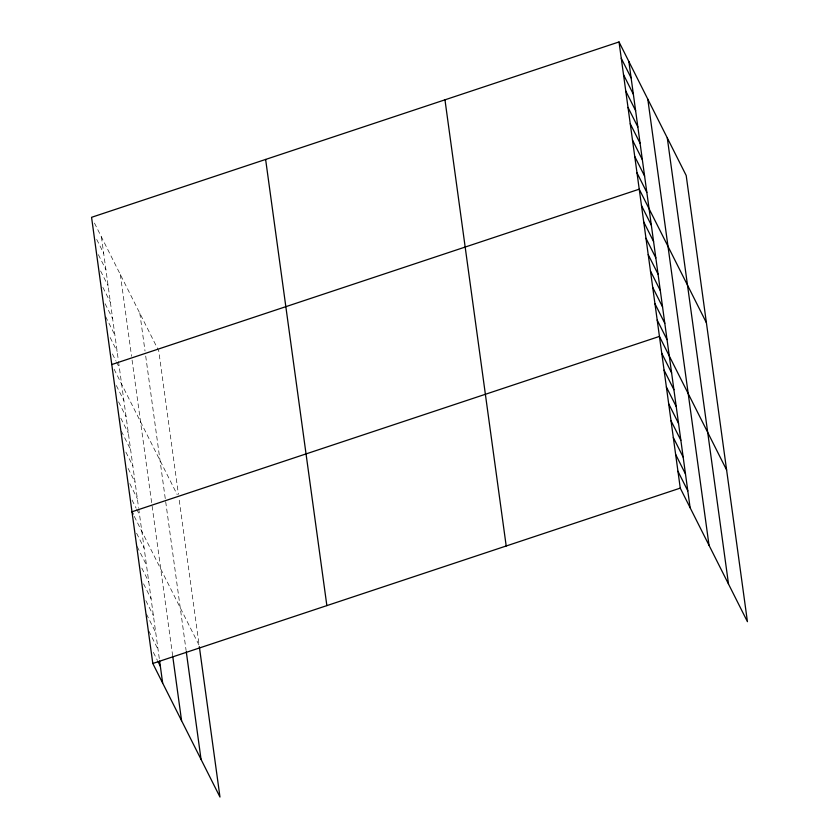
<?xml version="1.0" encoding="UTF-8"?>
<svg xmlns="http://www.w3.org/2000/svg" width="839" height="839" viewBox="0 0 839 839"><rect width="100%" height="100%" fill="white"/><g stroke="black" fill="none" stroke-linecap="round" stroke-linejoin="round"><path stroke-width="0.63" stroke-dasharray="4.2 3.15" d="M94.461 223.08L158.739 350.88L178.434 494.349M96.705 239.44L103.658 253.263M98.373 254.647L105.913 269.623M100.617 270.997L108.158 285.984M102.861 287.358L110.402 302.344M105.106 303.718L112.646 318.705M105.62 316.618L114.891 335.065M110.182 337.593L117.135 351.426M112.426 353.953L115.897 360.864M116.485 362.018L119.379 367.786M114.094 369.16L177.228 494.695M116.338 385.521L123.868 400.497M118.582 401.881L126.112 416.857M120.826 418.231L128.357 433.218M121.33 431.141L130.611 449.578M125.892 452.106L132.856 465.939M128.136 468.466L135.1 482.299M129.804 483.673L137.344 498.66M132.048 500.034L136.107 508.098M136.694 509.252L139.589 515.02M134.292 516.394L199.158 645.359L178.948 498.114M136.61 533.247L144.151 548.234M137.187 546.64L146.458 565.087M141.812 568.108L148.776 581.941M143.553 583.808L151.083 598.794M145.86 600.672L153.401 615.648M146.437 614.064L155.708 632.501M148.755 630.918L158.026 649.365M153.38 652.385L157.438 660.45M139.83 313.272L145.011 351.027M145.703 356.061L186.111 650.529M120.334 274.521L131.566 356.313M132.08 360.088L151.765 503.547M152.111 506.064L172.677 655.857M101.414 236.902L118.341 360.235M118.519 361.494L138.55 507.469M138.729 508.728L159.452 659.737"/><path stroke-width="1.26" d="M619.025 41.95L680.261 488.12L747.434 621.689L686.197 175.519L619.025 41.95L91.566 217.311L152.803 663.481L219.975 797.05L199.336 646.649M111.776 364.546L639.234 189.184L706.407 322.753M152.803 663.481L680.261 488.12M621.269 58.311L631.117 77.901M623.513 74.671L633.372 94.262M625.758 91.032L635.616 110.622M628.002 107.392L637.86 126.983M630.246 123.742L640.105 143.343M632.491 140.103L642.349 159.704M634.735 156.463L644.593 176.064M636.979 172.824L646.838 192.414M641.478 205.545L651.326 225.135M643.723 221.905L653.571 241.496M645.967 238.266L655.815 257.856M648.211 254.626L658.07 274.217M650.456 270.987L660.314 290.577M652.7 287.337L662.558 306.938M654.944 303.697L664.803 323.298M657.189 320.058L667.047 339.648M726.616 469.987L659.433 336.418L131.975 511.78L133.139 514.087M661.751 353.271L671.609 372.873M664.069 370.125L673.916 389.726M666.376 386.989L676.234 406.579M668.693 403.842L678.541 423.433M671.001 420.696L680.859 440.286M673.318 437.549L683.166 457.14M675.626 454.402L685.484 473.993M677.943 471.256L687.802 490.857M158.026 661.604L160.343 666.218M667.288 137.911L728.514 584.07M647.792 99.159L709.028 545.319M628.872 61.541L690.109 507.71M444.964 99.82L506.2 545.99M265.627 159.441L326.864 605.611M186.289 651.819L201.056 759.442M172.855 657.157L181.57 720.68M159.63 661.027L162.651 683.072"/></g></svg>
